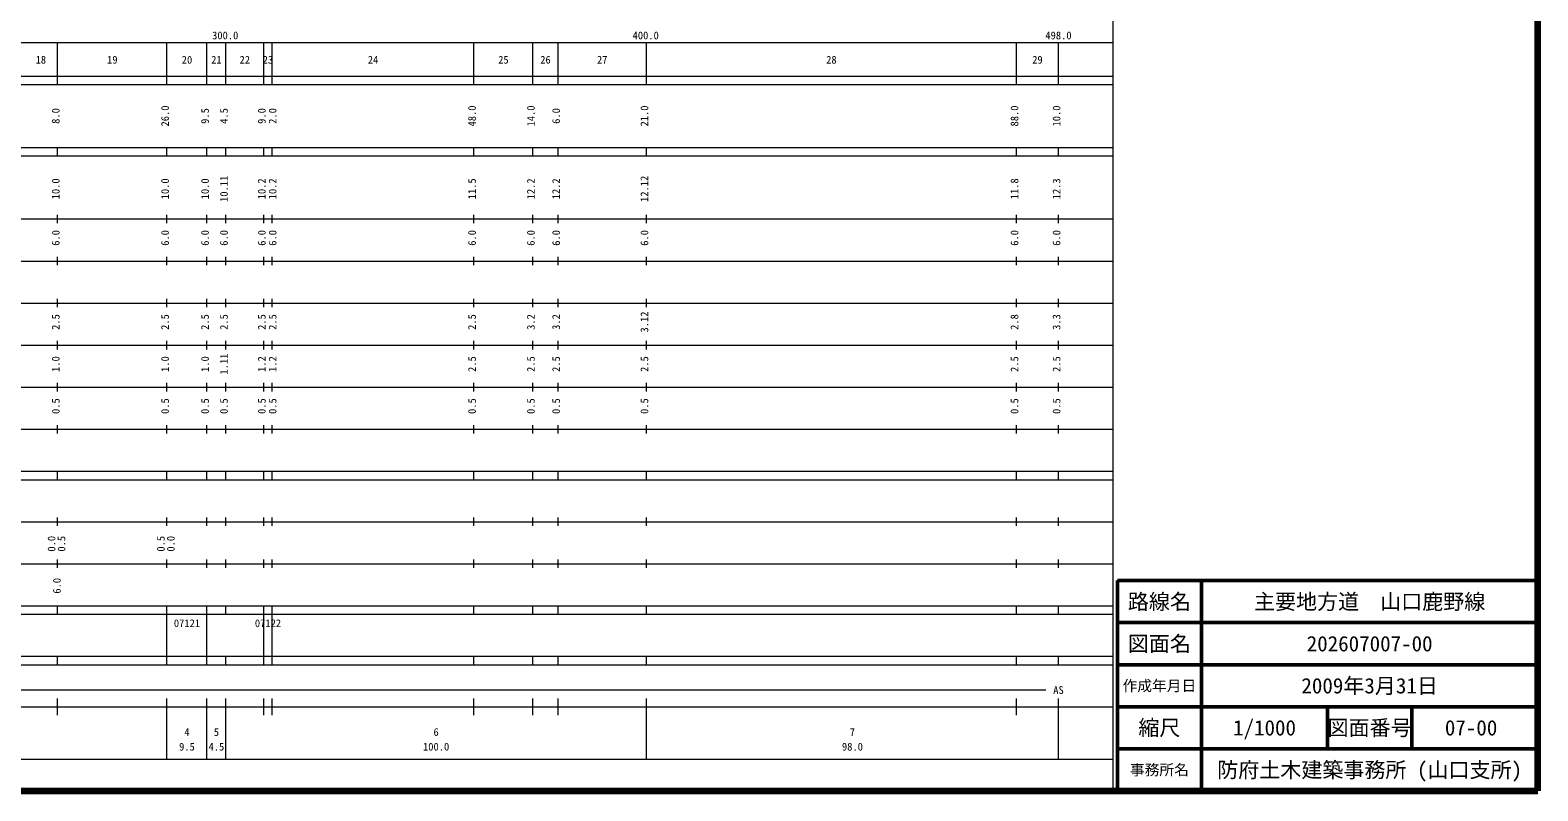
# Model space of a CAD drawing. Units: millimetres on the paper, enlarged 1000 times. Extents: x 40000 to 680000, y 20000 to 380000.
# Drawn here: x 321458 to 680000, y 20000 to 200912 of the extents above; entities that cross this region are included whole.
import ezdxf
from ezdxf.enums import TextEntityAlignment as Align

# ---------------------------------------------------------------- set-up
doc = ezdxf.new("R2010")
doc.units = ezdxf.units.MM
doc.header["$LTSCALE"] = 1000
for name, color, linetype, lineweight in [('M-TTL', 2, 'Continuous', 140), ('M-TTL-BAND', 7, 'Continuous', 13), ('M-TTL-FRAM', 2, 'Continuous', 50), ('M-TTL-LINE', 7, 'Continuous', 50)]:
    doc.layers.add(name, color=color, linetype=linetype, lineweight=lineweight)
doc.layers.add('M-TTL-TXT', color=7, linetype='Continuous')
doc.styles.add('ＭＳ ゴシック', font='')
doc.styles.get('ＭＳ ゴシック').set_extended_font_data('MS Gothic')

msp = doc.modelspace()

# ---------------------------------------------------------------- linework, layer by layer
at = {"layer": 'M-TTL'}
for p, q in [((680000, 20000), (680000, 380000)), ((40000, 20000), (680000, 20000))]:
    msp.add_line(p, q, dxfattribs=at)
at = {"layer": 'M-TTL-BAND'}
for p, q in [((579000, 20000), (579000, 370000)), ((68000, 198000), (579000, 198000)), ((328000, 188000), (328000, 198000)), ((354000, 188000), (354000, 198000)), ((363500, 188000), (363500, 198000)), ((368000, 188000), (368000, 198000)), ((377000, 188000), (377000, 198000)), ((379000, 188000), (379000, 198000)), ((427000, 188000), (427000, 198000)), ((441000, 188000), (441000, 198000)), ((447000, 188000), (447000, 198000)), ((468000, 188000), (468000, 198000)), ((556000, 188000), (556000, 198000)), ((566000, 188000), (566000, 198000)), ((40000, 190000), (579000, 190000)), ((40000, 188000), (579000, 188000)), ((40000, 173000), (579000, 173000)), ((328000, 171000), (328000, 173000)), ((354000, 171000), (354000, 173000)), ((363500, 171000), (363500, 173000)), ((368000, 171000), (368000, 173000)), ((377000, 171000), (377000, 173000)), ((379000, 171000), (379000, 173000)), ((427000, 171000), (427000, 173000)), ((441000, 171000), (441000, 173000)), ((447000, 171000), (447000, 173000)), ((468000, 171000), (468000, 173000)), ((556000, 171000), (556000, 173000)), ((566000, 171000), (566000, 173000)), ((40000, 171000), (579000, 171000)), ((40000, 156000), (579000, 156000)), ((328000, 155000), (328000, 157000)), ((354000, 155000), (354000, 157000)), ((363500, 155000), (363500, 157000)), ((368000, 155000), (368000, 157000)), ((377000, 155000), (377000, 157000)), ((379000, 155000), (379000, 157000)), ((427000, 155000), (427000, 157000)), ((441000, 155000), (441000, 157000)), ((447000, 155000), (447000, 157000)), ((468000, 155000), (468000, 157000)), ((556000, 155000), (556000, 157000)), ((566000, 155000), (566000, 157000)), ((46000, 146000), (579000, 146000)), ((328000, 145000), (328000, 147000)), ((354000, 145000), (354000, 147000)), ((363500, 145000), (363500, 147000)), ((368000, 145000), (368000, 147000)), ((377000, 145000), (377000, 147000)), ((379000, 145000), (379000, 147000)), ((427000, 145000), (427000, 147000)), ((441000, 145000), (441000, 147000)), ((447000, 145000), (447000, 147000)), ((468000, 145000), (468000, 147000)), ((556000, 145000), (556000, 147000)), ((566000, 145000), (566000, 147000)), ((328000, 135000), (328000, 137000)), ((354000, 135000), (354000, 137000)), ((363500, 135000), (363500, 137000)), ((368000, 135000), (368000, 137000)), ((377000, 135000), (377000, 137000)), ((379000, 135000), (379000, 137000)), ((427000, 135000), (427000, 137000)), ((441000, 135000), (441000, 137000)), ((447000, 135000), (447000, 137000)), ((468000, 135000), (468000, 137000)), ((556000, 135000), (556000, 137000)), ((566000, 135000), (566000, 137000)), ((52000, 136000), (579000, 136000)), ((46000, 126000), (579000, 126000)), ((328000, 125000), (328000, 127000)), ((354000, 125000), (354000, 127000)), ((363500, 125000), (363500, 127000)), ((368000, 125000), (368000, 127000)), ((377000, 125000), (377000, 127000)), ((379000, 125000), (379000, 127000)), ((427000, 125000), (427000, 127000)), ((441000, 125000), (441000, 127000)), ((447000, 125000), (447000, 127000)), ((468000, 125000), (468000, 127000)), ((556000, 125000), (556000, 127000)), ((566000, 125000), (566000, 127000)), ((52000, 116000), (579000, 116000)), ((328000, 115000), (328000, 117000)), ((354000, 115000), (354000, 117000)), ((363500, 115000), (363500, 117000)), ((368000, 115000), (368000, 117000)), ((377000, 115000), (377000, 117000)), ((379000, 115000), (379000, 117000)), ((427000, 115000), (427000, 117000)), ((441000, 115000), (441000, 117000)), ((447000, 115000), (447000, 117000)), ((468000, 115000), (468000, 117000)), ((556000, 115000), (556000, 117000)), ((566000, 115000), (566000, 117000)), ((46000, 106000), (579000, 106000)), ((328000, 105000), (328000, 107000)), ((354000, 105000), (354000, 107000)), ((363500, 105000), (363500, 107000)), ((368000, 105000), (368000, 107000)), ((377000, 105000), (377000, 107000)), ((379000, 105000), (379000, 107000)), ((427000, 105000), (427000, 107000)), ((441000, 105000), (441000, 107000)), ((447000, 105000), (447000, 107000)), ((468000, 105000), (468000, 107000)), ((556000, 105000), (556000, 107000)), ((566000, 105000), (566000, 107000)), ((40000, 96000), (579000, 96000)), ((40000, 94000), (579000, 94000)), ((328000, 94000), (328000, 96000)), ((354000, 94000), (354000, 96000)), ((363500, 94000), (363500, 96000)), ((368000, 94000), (368000, 96000)), ((377000, 94000), (377000, 96000)), ((379000, 94000), (379000, 96000)), ((427000, 94000), (427000, 96000)), ((441000, 94000), (441000, 96000)), ((447000, 94000), (447000, 96000)), ((468000, 94000), (468000, 96000)), ((556000, 94000), (556000, 96000)), ((566000, 94000), (566000, 96000)), ((49000, 84000), (579000, 84000)), ((328000, 83000), (328000, 85000)), ((354000, 83000), (354000, 85000)), ((363500, 83000), (363500, 85000)), ((368000, 83000), (368000, 85000)), ((377000, 83000), (377000, 85000)), ((379000, 83000), (379000, 85000)), ((427000, 83000), (427000, 85000)), ((441000, 83000), (441000, 85000)), ((447000, 83000), (447000, 85000)), ((468000, 83000), (468000, 85000)), ((556000, 83000), (556000, 85000)), ((566000, 83000), (566000, 85000)), ((40000, 74000), (579000, 74000)), ((328000, 73000), (328000, 75000)), ((354000, 73000), (354000, 75000)), ((363500, 73000), (363500, 75000)), ((368000, 73000), (368000, 75000)), ((377000, 73000), (377000, 75000)), ((379000, 73000), (379000, 75000)), ((427000, 73000), (427000, 75000)), ((441000, 73000), (441000, 75000)), ((447000, 73000), (447000, 75000)), ((468000, 73000), (468000, 75000)), ((556000, 73000), (556000, 75000)), ((566000, 73000), (566000, 75000)), ((40000, 64000), (579000, 64000)), ((40000, 62000), (579000, 62000)), ((328000, 62000), (328000, 64000)), ((354000, 62000), (354000, 64000)), ((354000, 52000), (354000, 62000)), ((363500, 62000), (363500, 64000)), ((363500, 52000), (363500, 62000)), ((368000, 62000), (368000, 64000)), ((377000, 62000), (377000, 64000)), ((377000, 52000), (377000, 62000)), ((379000, 62000), (379000, 64000)), ((379000, 52000), (379000, 62000)), ((427000, 62000), (427000, 64000)), ((441000, 62000), (441000, 64000)), ((447000, 62000), (447000, 64000)), ((468000, 62000), (468000, 64000)), ((556000, 62000), (556000, 64000)), ((566000, 62000), (566000, 64000)), ((40000, 52000), (579000, 52000)), ((328000, 50000), (328000, 52000)), ((354000, 50000), (354000, 52000)), ((363500, 50000), (363500, 52000)), ((368000, 50000), (368000, 52000)), ((377000, 50000), (377000, 52000)), ((379000, 50000), (379000, 52000)), ((427000, 50000), (427000, 52000)), ((441000, 50000), (441000, 52000)), ((447000, 50000), (447000, 52000)), ((468000, 50000), (468000, 52000)), ((556000, 50000), (556000, 52000)), ((566000, 50000), (566000, 52000)), ((40000, 50000), (579000, 50000)), ((71000, 44000), (563000, 44000)), ((40000, 40000), (579000, 40000)), ((328000, 38000), (328000, 42000)), ((354000, 27500), (354000, 42000)), ((363500, 27500), (363500, 42000)), ((368000, 27500), (368000, 42000)), ((377000, 38000), (377000, 42000)), ((379000, 38000), (379000, 42000)), ((427000, 38000), (427000, 42000)), ((441000, 38000), (441000, 42000)), ((447000, 38000), (447000, 42000)), ((468000, 27500), (468000, 42000)), ((556000, 38000), (556000, 42000)), ((566000, 27500), (566000, 42000)), ((68000, 27500), (579000, 27500))]:
    msp.add_line(p, q, dxfattribs=at)
at = {"layer": 'M-TTL-FRAM'}
for p, q in [((680000, 70000), (580000, 70000)), ((580000, 70000), (580000, 20000))]:
    msp.add_line(p, q, dxfattribs=at)
at = {"layer": 'M-TTL-LINE'}
for p, q in [((600000, 70000), (600000, 20000)), ((680000, 60000), (580000, 60000)), ((680000, 50000), (580000, 50000)), ((680000, 40000), (580000, 40000)), ((630000, 40000), (630000, 30000)), ((650000, 40000), (650000, 30000)), ((680000, 30000), (580000, 30000))]:
    msp.add_line(p, q, dxfattribs=at)

# ---------------------------------------------------------------- texts
at = {"layer": 'M-TTL-BAND', "style": 'ＭＳ ゴシック'}
for s, p in [('300.0', (367844, 198195)), ('400.0', (467844, 198195)), ('498.0', (566000, 198195)), ('18', (324000, 192405)), ('19', (341000, 192405)), ('20', (358750, 192405)), ('21', (365750, 192405)), ('22', (372500, 192405)), ('23', (378000, 192405)), ('24', (403000, 192405)), ('25', (434000, 192405)), ('26', (444000, 192405)), ('27', (457500, 192405)), ('28', (512000, 192405)), ('29', (561000, 192405)), ('07121', (358750, 58405)), ('07122', (378015, 58405)), ('AS', (566000, 42500)), ('4', (358750, 32523)), ('5', (365750, 32523)), ('6', (418000, 32523)), ('7', (517000, 32523)), ('9.5', (358750, 29033)), ('4.5', (365750, 29033)), ('100.0', (418000, 29033)), ('98.0', (517000, 29033))]:
    msp.add_text(s, height=1833, dxfattribs=at).set_placement(p, align=Align.BOTTOM_CENTER)
for s, p in [('26.0', (355000, 180500)), ('48.0', (428000, 180500)), ('14.0', (442000, 180500)), ('21.0', (469000, 180500)), ('88.0', (557000, 180500)), ('10.0', (567000, 180500)), ('8.0', (329000, 180500)), ('9.5', (364500, 180500)), ('4.5', (369000, 180500)), ('9.0', (378000, 180500)), ('2.0', (380577, 180500)), ('6.0', (448000, 180500)), ('10.0', (329000, 163174)), ('10.0', (355000, 163174)), ('10.0', (364500, 163174)), ('10.11', (369000, 163174)), ('10.2', (378000, 163174)), ('10.2', (380577, 163174)), ('11.5', (428000, 163174)), ('12.2', (442000, 163174)), ('12.2', (448000, 163174)), ('12.12', (469000, 163174)), ('11.8', (557000, 163174)), ('12.3', (567000, 163174)), ('6.0', (329000, 151500)), ('6.0', (355000, 151500)), ('6.0', (364500, 151500)), ('6.0', (369000, 151500)), ('6.0', (378000, 151500)), ('6.0', (380577, 151500)), ('6.0', (428000, 151500)), ('6.0', (442000, 151500)), ('6.0', (448000, 151500)), ('6.0', (469000, 151500)), ('6.0', (557000, 151500)), ('6.0', (567000, 151500)), ('2.5', (329000, 131500)), ('2.5', (355000, 131500)), ('2.5', (364500, 131500)), ('2.5', (369000, 131500)), ('2.5', (378000, 131500)), ('2.5', (380577, 131500)), ('2.5', (428000, 131500)), ('3.2', (442000, 131500)), ('3.2', (448000, 131500)), ('3.12', (469000, 131500)), ('2.8', (557000, 131500)), ('3.3', (567000, 131500)), ('1.0', (329000, 121500)), ('1.0', (355000, 121500)), ('1.0', (364500, 121500)), ('1.11', (369000, 121500)), ('1.2', (378000, 121500)), ('1.2', (380577, 121500)), ('2.5', (428000, 121500)), ('2.5', (442000, 121500)), ('2.5', (448000, 121500)), ('2.5', (469000, 121500)), ('2.5', (557000, 121500)), ('2.5', (567000, 121500)), ('0.5', (329000, 111500)), ('0.5', (355000, 111500)), ('0.5', (364500, 111500)), ('0.5', (369000, 111500)), ('0.5', (378000, 111500)), ('0.5', (380577, 111500)), ('0.5', (428000, 111500)), ('0.5', (442000, 111500)), ('0.5', (448000, 111500)), ('0.5', (469000, 111500)), ('0.5', (557000, 111500)), ('0.5', (567000, 111500)), ('0.0', (328000, 78764)), ('0.5', (330370, 78764)), ('0.5', (354000, 78764)), ('0.0', (356370, 78764)), ('6.0', (329275, 68764))]:
    msp.add_text(s, height=1833, rotation=90, dxfattribs=at).set_placement(p, align=Align.BOTTOM_CENTER)
at = {"layer": 'M-TTL-TXT', "style": 'ＭＳ ゴシック'}
for s, height, p in [('路線名', 3666, (590000, 65000)), ('路線名', 3666, (590000, 65000)), ('主要地方道\u3000山口鹿野線', 3666, (640000, 65000)), ('図面名', 3666, (590000, 55000)), ('図面名', 3666, (590000, 55000)), ('202607007-00', 3666, (640000, 55000)), ('作成年月日', 2566, (590000, 45000)), ('作成年月日', 2566, (590000, 45000)), ('2009年3月31日', 3666, (640000, 45000)), ('縮尺', 3666, (590000, 35000)), ('縮尺', 3666, (590000, 35000)), ('1/1000', 3666, (615000, 35000)), ('図面番号', 3666, (640000, 35000)), ('図面番号', 3666, (640000, 35000)), ('07-00', 3666, (664125, 35000)), ('事務所名', 2566, (590000, 25000)), ('事務所名', 2566, (590000, 25000)), ('防府土木建築事務所 (山口支所)', 3666, (640000, 25000))]:
    msp.add_text(s, height=height, dxfattribs=at).set_placement(p, align=Align.MIDDLE_CENTER)

doc.saveas('drawing.dxf')
